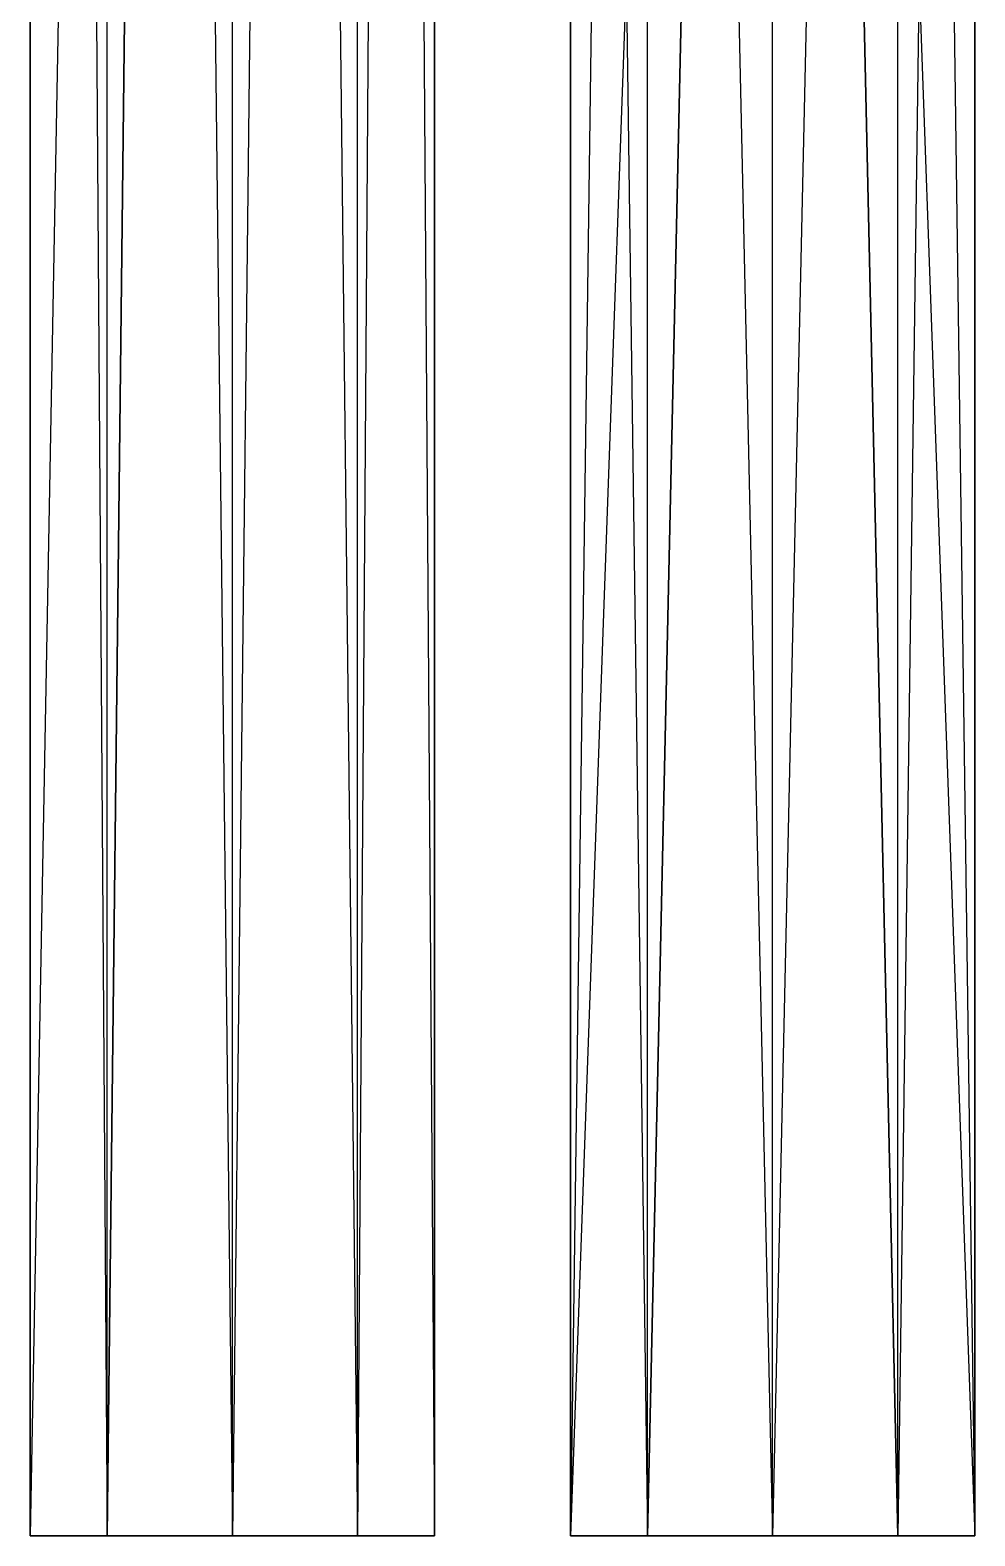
# Model space of a CAD drawing. Extents: x -3.3 to 26.7, y -2 to 14.5.
# Drawn here: x 13.627 to 14.516, y -2 to -0.585 of the extents above; entities that cross this region are included whole.
import ezdxf

# ---------------------------------------------------------------- set-up
doc = ezdxf.new("R2010")
doc.units = 0
doc.layers.add('UB3D', color=1, linetype='CONTINUOUS')

msp = doc.modelspace()

# ---------------------------------------------------------------- linework, layer by layer
at = {"layer": 'UB3D', "color": 254}
for points in [[(13.7, -2, -22.2918), (13.8176, 8.3, -22.2918), (13.6274, -2, -22.3918)], [(13.8176, 8.3, -22.2918), (13.6274, -2, -22.3918), (13.6274, 8.3, -22.3918)], [(13.6274, -2, -22.3918), (13.6274, 8.3, -22.3918), (13.6274, -2, -22.5154)], [(13.6274, 8.3, -22.3918), (13.6274, -2, -22.5154), (13.6274, 8.3, -22.5154)], [(13.6274, -2, -22.5154), (13.6274, 8.3, -22.5154), (13.7, -2, -22.6154)], [(13.6274, 8.3, -22.5154), (13.7, -2, -22.6154), (13.7, 8.3, -22.6154)], [(13.8176, -2, -22.2536), (13.8176, 8.3, -22.2536), (13.7, -2, -22.2918)], [(13.8176, 8.3, -22.2536), (13.7, -2, -22.2918), (13.8176, 8.3, -22.2918)], [(13.7, -2, -22.6154), (13.7, 8.3, -22.6154), (13.8176, -2, -22.6536)], [(13.7, 8.3, -22.6154), (13.8176, -2, -22.6536), (13.8176, 8.3, -22.6536)], [(13.8176, -2, -22.6536), (13.8176, 8.3, -22.6536), (13.9352, -2, -22.6154)], [(13.8176, 8.3, -22.6536), (13.9352, -2, -22.6154), (13.9352, 8.3, -22.6154)], [(13.9352, -2, -22.2918), (13.9352, 8.3, -22.2918), (13.8176, -2, -22.2536)], [(13.9352, 8.3, -22.2918), (13.8176, -2, -22.2536), (13.8176, 8.3, -22.2536)], [(13.9352, -2, -22.6154), (13.9352, 8.3, -22.6154), (14.0078, -2, -22.5154)], [(13.9352, 8.3, -22.6154), (14.0078, -2, -22.5154), (14.0078, 8.3, -22.5154)], [(14.0078, -2, -22.3918), (14.0078, 8.3, -22.3918), (13.9352, -2, -22.2918)], [(14.0078, 8.3, -22.3918), (13.9352, -2, -22.2918), (13.9352, 8.3, -22.2918)], [(14.0078, -2, -22.5154), (14.0078, 8.3, -22.5154), (14.0078, -2, -22.3918)], [(14.0078, 8.3, -22.5154), (14.0078, -2, -22.3918), (14.0078, 8.3, -22.3918)], [(14.208, -2, -15.1798), (14.3256, 3.304577, -15.1798), (14.1354, -2, -15.2798)], [(14.3256, 3.304577, -15.1798), (14.1354, -2, -15.2798), (14.1354, 3.304577, -15.2798)], [(14.1354, -2, -15.2798), (14.1354, 3.304577, -15.2798), (14.1354, -2, -15.4034)], [(14.1354, 3.304577, -15.2798), (14.1354, -2, -15.4034), (14.1354, 3.304577, -15.4034)], [(14.1354, -2, -15.4034), (14.1354, 3.304577, -15.4034), (14.208, -2, -15.5034)], [(14.1354, 3.304577, -15.4034), (14.208, -2, -15.5034), (14.208, 3.304577, -15.5034)], [(14.208, -2, -2.4798), (14.208, 3.304577, -2.4798), (14.1354, -2, -2.5798)], [(14.208, 3.304577, -2.4798), (14.1354, -2, -2.5798), (14.1354, 3.304577, -2.5798)], [(14.1354, -2, -2.5798), (14.1354, 3.304577, -2.5798), (14.1354, -2, -2.7034)], [(14.1354, 3.304577, -2.5798), (14.1354, -2, -2.7034), (14.1354, 3.304577, -2.7034)], [(14.1354, -2, -2.7034), (14.1354, 3.304577, -2.7034), (14.208, -2, -2.8034)], [(14.1354, 3.304577, -2.7034), (14.208, -2, -2.8034), (14.208, 3.304577, -2.8034)], [(14.3256, -2, -15.1416), (14.3256, 3.304577, -15.1416), (14.208, -2, -15.1798)], [(14.3256, 3.304577, -15.1416), (14.208, -2, -15.1798), (14.3256, 3.304577, -15.1798)], [(14.208, -2, -15.5034), (14.208, 3.304577, -15.5034), (14.3256, -2, -15.5416)], [(14.208, 3.304577, -15.5034), (14.3256, -2, -15.5416), (14.3256, 3.304577, -15.5416)], [(14.3256, -2, -2.4416), (14.3256, 3.304577, -2.4416), (14.208, -2, -2.4798)], [(14.3256, 3.304577, -2.4416), (14.208, -2, -2.4798), (14.208, 3.304577, -2.4798)], [(14.208, -2, -2.8034), (14.208, 3.304577, -2.8034), (14.3256, -2, -2.8416)], [(14.208, 3.304577, -2.8034), (14.3256, -2, -2.8416), (14.3256, 3.304577, -2.8416)], [(14.3256, -2, -15.5416), (14.3256, 3.304577, -15.5416), (14.4432, -2, -15.5034)], [(14.3256, 3.304577, -15.5416), (14.4432, -2, -15.5034), (14.4432, 3.304577, -15.5034)], [(14.4432, -2, -15.1798), (14.4432, 3.304577, -15.1798), (14.3256, -2, -15.1416)], [(14.4432, 3.304577, -15.1798), (14.3256, -2, -15.1416), (14.3256, 3.304577, -15.1416)], [(14.3256, -2, -2.8416), (14.3256, 3.304577, -2.8416), (14.4432, -2, -2.8034)], [(14.3256, 3.304577, -2.8416), (14.4432, -2, -2.8034), (14.3256, 3.304577, -2.8034)], [(14.4432, -2, -2.8034), (14.3256, 3.304577, -2.8034), (14.5158, -2, -2.7034)], [(14.3256, 3.304577, -2.8034), (14.5158, -2, -2.7034), (14.5158, 3.304577, -2.7034)], [(14.4432, -2, -2.4798), (14.4432, 3.304577, -2.4798), (14.3256, -2, -2.4416)], [(14.4432, 3.304577, -2.4798), (14.3256, -2, -2.4416), (14.3256, 3.304577, -2.4416)], [(14.4432, -2, -15.5034), (14.4432, 3.304577, -15.5034), (14.5158, -2, -15.4034)], [(14.4432, 3.304577, -15.5034), (14.5158, -2, -15.4034), (14.5158, 3.304577, -15.4034)], [(14.5158, -2, -15.2798), (14.5158, 3.304577, -15.2798), (14.4432, -2, -15.1798)], [(14.5158, 3.304577, -15.2798), (14.4432, -2, -15.1798), (14.4432, 3.304577, -15.1798)], [(14.5158, -2, -2.5798), (14.5158, 3.304577, -2.5798), (14.4432, -2, -2.4798)], [(14.5158, 3.304577, -2.5798), (14.4432, -2, -2.4798), (14.4432, 3.304577, -2.4798)], [(14.5158, -2, -15.4034), (14.5158, 3.304577, -15.4034), (14.5158, -2, -15.2798)], [(14.5158, 3.304577, -15.4034), (14.5158, -2, -15.2798), (14.5158, 3.304577, -15.2798)], [(14.5158, -2, -2.7034), (14.5158, 3.304577, -2.7034), (14.5158, -2, -2.5798)], [(14.5158, 3.304577, -2.7034), (14.5158, -2, -2.5798), (14.5158, 3.304577, -2.5798)], [(13.8176, -2, -22.4536), (13.7, -2, -22.2918), (13.6274, -2, -22.3918)], [(13.8176, -2, -22.4536), (13.6274, -2, -22.3918), (13.6274, -2, -22.5154)], [(13.8176, -2, -22.4536), (13.6274, -2, -22.5154), (13.7, -2, -22.6154)], [(13.8176, -2, -22.4536), (13.8176, -2, -22.2536), (13.7, -2, -22.2918)], [(13.8176, -2, -22.4536), (13.7, -2, -22.6154), (13.8176, -2, -22.6536)], [(13.8176, -2, -22.4536), (13.8176, -2, -22.6536), (13.9352, -2, -22.6154)], [(13.8176, -2, -22.4536), (13.9352, -2, -22.6154), (14.0078, -2, -22.5154)], [(13.8176, -2, -22.4536), (14.0078, -2, -22.5154), (14.0078, -2, -22.3918)], [(13.8176, -2, -22.4536), (14.0078, -2, -22.3918), (13.9352, -2, -22.2918)], [(13.8176, -2, -22.4536), (13.9352, -2, -22.2918), (13.8176, -2, -22.2536)], [(14.3256, -2, -15.3416), (14.208, -2, -15.1798), (14.1354, -2, -15.2798)], [(14.3256, -2, -15.3416), (14.1354, -2, -15.2798), (14.1354, -2, -15.4034)], [(14.3256, -2, -15.3416), (14.1354, -2, -15.4034), (14.208, -2, -15.5034)], [(14.3256, -2, -2.6416), (14.208, -2, -2.4798), (14.1354, -2, -2.5798)], [(14.3256, -2, -2.6416), (14.1354, -2, -2.5798), (14.1354, -2, -2.7034)], [(14.3256, -2, -2.6416), (14.1354, -2, -2.7034), (14.208, -2, -2.8034)], [(14.3256, -2, -15.3416), (14.3256, -2, -15.1416), (14.208, -2, -15.1798)], [(14.3256, -2, -15.3416), (14.208, -2, -15.5034), (14.3256, -2, -15.5416)], [(14.3256, -2, -2.6416), (14.3256, -2, -2.4416), (14.208, -2, -2.4798)], [(14.3256, -2, -2.6416), (14.208, -2, -2.8034), (14.3256, -2, -2.8416)], [(14.3256, -2, -15.3416), (14.3256, -2, -15.5416), (14.4432, -2, -15.5034)], [(14.3256, -2, -15.3416), (14.4432, -2, -15.5034), (14.5158, -2, -15.4034)], [(14.3256, -2, -15.3416), (14.5158, -2, -15.4034), (14.5158, -2, -15.2798)], [(14.3256, -2, -15.3416), (14.5158, -2, -15.2798), (14.4432, -2, -15.1798)], [(14.3256, -2, -15.3416), (14.4432, -2, -15.1798), (14.3256, -2, -15.1416)], [(14.3256, -2, -2.6416), (14.3256, -2, -2.8416), (14.4432, -2, -2.8034)], [(14.3256, -2, -2.6416), (14.4432, -2, -2.8034), (14.5158, -2, -2.7034)], [(14.3256, -2, -2.6416), (14.5158, -2, -2.7034), (14.5158, -2, -2.5798)], [(14.3256, -2, -2.6416), (14.5158, -2, -2.5798), (14.4432, -2, -2.4798)], [(14.3256, -2, -2.6416), (14.4432, -2, -2.4798), (14.3256, -2, -2.4416)]]:
    msp.add_3dface(points, dxfattribs=at)

doc.saveas('drawing.dxf')
